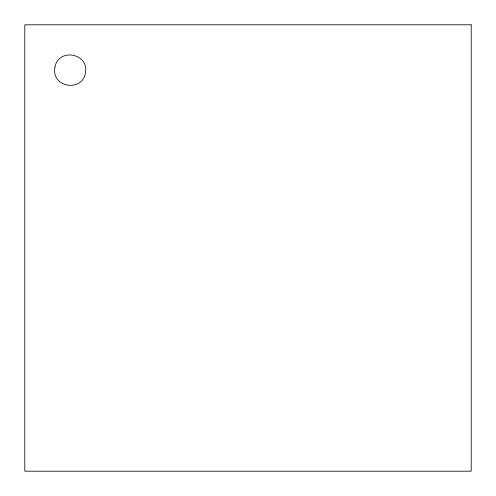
<?xml version="1.0" encoding="UTF-8"?>
<svg xmlns="http://www.w3.org/2000/svg" width="496" height="496" viewBox="0 0 496 496"><rect width="100%" height="100%" fill="white"/><g stroke="black" fill="none" stroke-linecap="round" stroke-linejoin="round"><path stroke-width="0.74" d="M54.876 67.462C51.051 87.284 82.249 92.783 85.43 72.85C89.261 53.029 58.057 47.523 54.876 67.462M471.2 24.8L24.8 24.8L24.8 471.2L471.2 471.2L471.2 24.8"/></g></svg>
